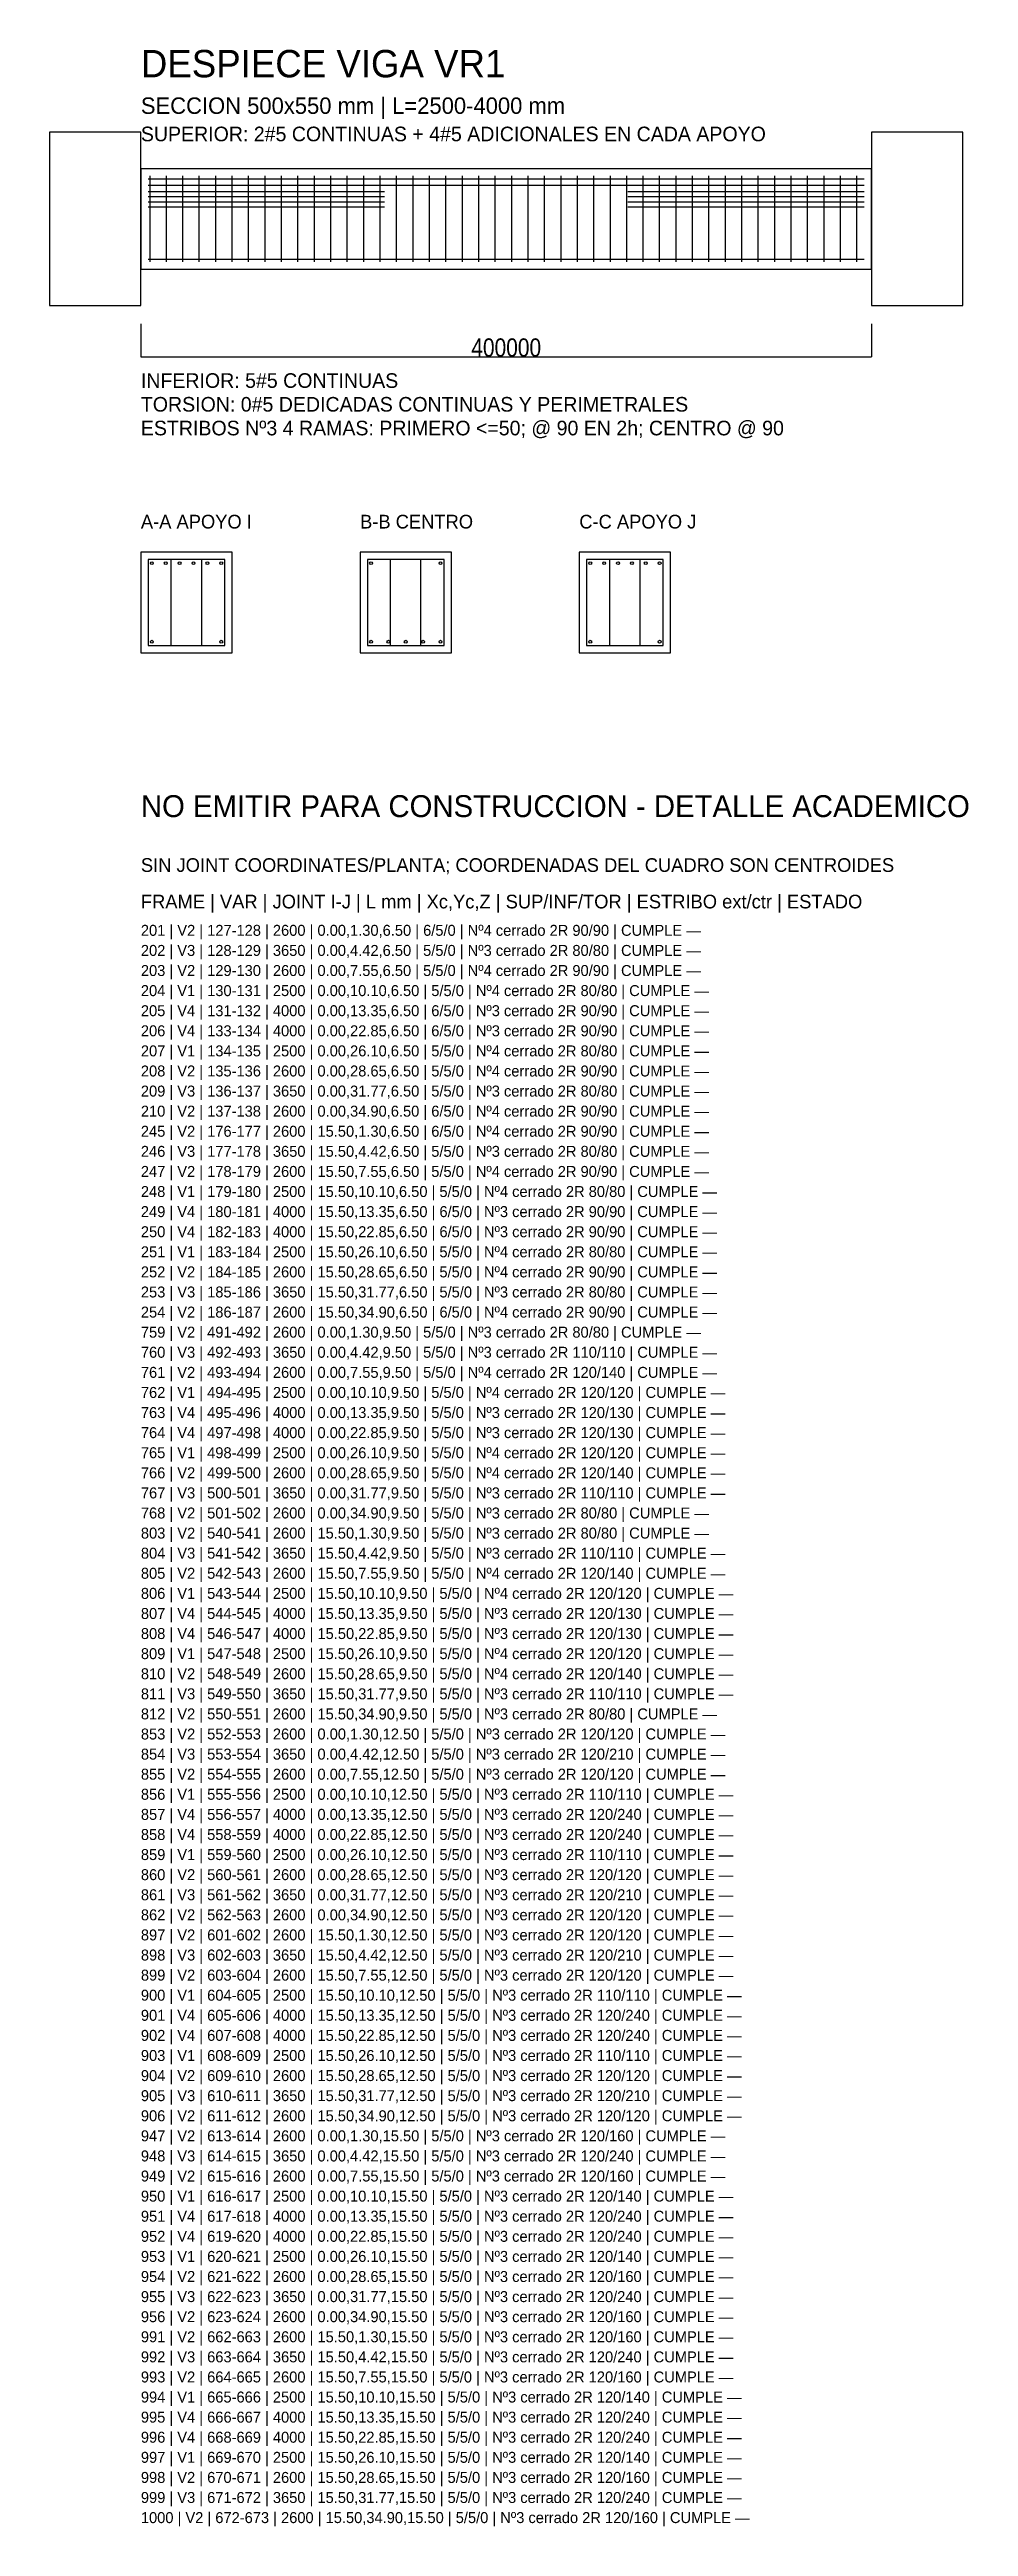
# Model space of a CAD drawing. Header units: metres. Extents: x -500 to 4530, y -12358 to 1202.
import ezdxf

# ---------------------------------------------------------------- set-up
doc = ezdxf.new("R2010")
doc.units = ezdxf.units.M
for name, color, linetype in [('ACERO_INF', 1, 'Continuous'), ('ACERO_SUP', 5, 'Continuous'), ('ACERO_TOR', 30, 'Continuous'), ('ALERTA', 1, 'Continuous'), ('CONTORNO', 7, 'Continuous'), ('COTAS', 3, 'Continuous'), ('ESTRIBOS', 8, 'Continuous'), ('TEXTO', 7, 'Continuous')]:
    doc.layers.add(name, color=color, linetype=linetype)
doc.styles.add('OpenSansCondensed-Light', font='OpenSansCondensed-Light.ttf')
doc.dimstyles.new('EZDXF', dxfattribs={"dimtxt": 0.25, "dimasz": 0.175, "dimexe": 0.375, "dimexo": 0.125, "dimgap": 0.1, "dimtad": 1, "dimlfac": 100, "dimzin": 12, "dimdsep": 46, "dimtxsty": 'OpenSansCondensed-Light', "dimblk": 'ARCHTICK', "dimcen": 2.5, "dimazin": 3, "dimtfac": 0.5, "dimtmove": 2, "dimatfit": 3})

# ---------------------------------------------------------------- blocks, each defined once
blk = doc.blocks.new('_ARCHTICK')
at = {"color": 0, "linetype": 'BYBLOCK', "const_width": 0.15}
blk.add_lwpolyline([(-0.5, -0.5), (0.5, 0.5)], dxfattribs=at)

msp = doc.modelspace()

# ---------------------------------------------------------------- linework, layer by layer
at = {"layer": 'ACERO_INF'}
msp.add_line((40, 55), (3960, 55), dxfattribs=at)
msp.add_line((40, 55), (3960, 55), dxfattribs=at)
msp.add_line((40, 55), (3960, 55), dxfattribs=at)
msp.add_line((40, 55), (3960, 55), dxfattribs=at)
msp.add_line((40, 55), (3960, 55), dxfattribs=at)
for centre in [(60, -2040), (440, -2040), (1260, -2040), (1355, -2040), (1450, -2040), (1545, -2040), (1640, -2040), (2460, -2040), (2840, -2040)]:
    msp.add_circle(centre, 7.95, dxfattribs=at)
at = {"layer": 'ACERO_SUP'}
for p, q in [((40, 495), (3960, 495)), ((40, 460), (3960, 460)), ((40, 425), (1333.33333, 425)), ((2666.66667, 425), (3960, 425)), ((40, 397), (1333.33333, 397)), ((40, 369), (1333.33333, 369)), ((40, 341), (1333.33333, 341)), ((2666.66667, 397), (3960, 397)), ((2666.66667, 369), (3960, 369)), ((2666.66667, 341), (3960, 341))]:
    msp.add_line(p, q, dxfattribs=at)
for centre in [(60, -1610), (136, -1610), (212, -1610), (288, -1610), (364, -1610), (440, -1610), (1260, -1610), (1640, -1610), (2460, -1610), (2536, -1610), (2612, -1610), (2688, -1610), (2764, -1610), (2840, -1610)]:
    msp.add_circle(centre, 7.95, dxfattribs=at)
at = {"layer": 'CONTORNO'}
for points in [[(-500, -200), (0, -200), (0, 750), (-500, 750)], [(4000, -200), (4500, -200), (4500, 750), (4000, 750)], [(0, 0), (4000, 0), (4000, 550), (0, 550)], [(0, -2100), (500, -2100), (500, -1550), (0, -1550)], [(1200, -2100), (1700, -2100), (1700, -1550), (1200, -1550)], [(2400, -2100), (2900, -2100), (2900, -1550), (2400, -1550)]]:
    msp.add_lwpolyline(points, close=True, dxfattribs=at)
at = {"layer": 'ESTRIBOS'}
for p, q in [((50, 40), (50, 510)), ((140, 40), (140, 510)), ((230, 40), (230, 510)), ((320, 40), (320, 510)), ((410, 40), (410, 510)), ((500, 40), (500, 510)), ((590, 40), (590, 510)), ((680, 40), (680, 510)), ((770, 40), (770, 510)), ((860, 40), (860, 510)), ((950, 40), (950, 510)), ((1040, 40), (1040, 510)), ((1130, 40), (1130, 510)), ((1220, 40), (1220, 510)), ((1310, 40), (1310, 510)), ((1400, 40), (1400, 510)), ((1490, 40), (1490, 510)), ((1580, 40), (1580, 510)), ((1670, 40), (1670, 510)), ((1760, 40), (1760, 510)), ((1850, 40), (1850, 510)), ((1940, 40), (1940, 510)), ((2030, 40), (2030, 510)), ((2120, 40), (2120, 510)), ((2210, 40), (2210, 510)), ((2300, 40), (2300, 510)), ((2390, 40), (2390, 510)), ((2480, 40), (2480, 510)), ((2570, 40), (2570, 510)), ((2660, 40), (2660, 510)), ((2750, 40), (2750, 510)), ((2840, 40), (2840, 510)), ((2930, 40), (2930, 510)), ((3020, 40), (3020, 510)), ((3110, 40), (3110, 510)), ((3200, 40), (3200, 510)), ((3290, 40), (3290, 510)), ((3380, 40), (3380, 510)), ((3470, 40), (3470, 510)), ((3560, 40), (3560, 510)), ((3650, 40), (3650, 510)), ((3740, 40), (3740, 510)), ((3830, 40), (3830, 510)), ((3920, 40), (3920, 510)), ((166.66667, -2060), (166.66667, -1590)), ((333.33333, -2060), (333.33333, -1590)), ((1366.66667, -2060), (1366.66667, -1590)), ((1533.33333, -2060), (1533.33333, -1590)), ((2566.66667, -2060), (2566.66667, -1590)), ((2733.33333, -2060), (2733.33333, -1590))]:
    msp.add_line(p, q, dxfattribs=at)
for points in [[(40, -2060), (460, -2060), (460, -1590), (40, -1590)], [(1240, -2060), (1660, -2060), (1660, -1590), (1240, -1590)], [(2440, -2060), (2860, -2060), (2860, -1590), (2440, -1590)]]:
    msp.add_lwpolyline(points, close=True, dxfattribs=at)

# ---------------------------------------------------------------- texts
at = {"layer": 'ACERO_INF'}
msp.add_text('INFERIOR: 5#5 CONTINUAS', height=80, dxfattribs=at).set_placement((0, -650))
at = {"layer": 'ACERO_SUP'}
msp.add_text('SUPERIOR: 2#5 CONTINUAS + 4#5 ADICIONALES EN CADA APOYO', height=80, dxfattribs=at).set_placement((0, 700))
at = {"layer": 'ACERO_TOR'}
msp.add_text('TORSION: 0#5 DEDICADAS CONTINUAS Y PERIMETRALES', height=80, dxfattribs=at).set_placement((0, -780))
at = {"layer": 'ALERTA'}
for s, height, p in [('NO EMITIR PARA CONSTRUCCION - DETALLE ACADEMICO', 120, (0, -3000)), ('SIN JOINT COORDINATES/PLANTA; COORDENADAS DEL CUADRO SON CENTROIDES', 75, (0, -3300))]:
    msp.add_text(s, height=height, dxfattribs=at).set_placement(p)
at = {"layer": 'TEXTO'}
for s, height, p in [('DESPIECE VIGA VR1', 150, (0, 1050)), ('SECCION 500x550 mm | L=2500-4000 mm', 90, (0, 850)), ('ESTRIBOS Nº3 4 RAMAS: PRIMERO <=50; @ 90 EN 2h; CENTRO @ 90', 80, (0, -910)), ('A-A APOYO I', 75, (0, -1420)), ('B-B CENTRO', 75, (1200, -1420)), ('C-C APOYO J', 75, (2400, -1420)), ('FRAME | VAR | JOINT I-J | L mm | Xc,Yc,Z | SUP/INF/TOR | ESTRIBO ext/ctr | ESTADO', 75, (0, -3500)), ('201 | V2 | 127-128 | 2600 | 0.00,1.30,6.50 | 6/5/0 | Nº4 cerrado 2R 90/90 | CUMPLE —', 60, (0, -3650)), ('202 | V3 | 128-129 | 3650 | 0.00,4.42,6.50 | 5/5/0 | Nº3 cerrado 2R 80/80 | CUMPLE —', 60, (0, -3760)), ('203 | V2 | 129-130 | 2600 | 0.00,7.55,6.50 | 5/5/0 | Nº4 cerrado 2R 90/90 | CUMPLE —', 60, (0, -3870)), ('204 | V1 | 130-131 | 2500 | 0.00,10.10,6.50 | 5/5/0 | Nº4 cerrado 2R 80/80 | CUMPLE —', 60, (0, -3980)), ('205 | V4 | 131-132 | 4000 | 0.00,13.35,6.50 | 6/5/0 | Nº3 cerrado 2R 90/90 | CUMPLE —', 60, (0, -4090)), ('206 | V4 | 133-134 | 4000 | 0.00,22.85,6.50 | 6/5/0 | Nº3 cerrado 2R 90/90 | CUMPLE —', 60, (0, -4200)), ('207 | V1 | 134-135 | 2500 | 0.00,26.10,6.50 | 5/5/0 | Nº4 cerrado 2R 80/80 | CUMPLE —', 60, (0, -4310)), ('208 | V2 | 135-136 | 2600 | 0.00,28.65,6.50 | 5/5/0 | Nº4 cerrado 2R 90/90 | CUMPLE —', 60, (0, -4420)), ('209 | V3 | 136-137 | 3650 | 0.00,31.77,6.50 | 5/5/0 | Nº3 cerrado 2R 80/80 | CUMPLE —', 60, (0, -4530)), ('210 | V2 | 137-138 | 2600 | 0.00,34.90,6.50 | 6/5/0 | Nº4 cerrado 2R 90/90 | CUMPLE —', 60, (0, -4640)), ('245 | V2 | 176-177 | 2600 | 15.50,1.30,6.50 | 6/5/0 | Nº4 cerrado 2R 90/90 | CUMPLE —', 60, (0, -4750)), ('246 | V3 | 177-178 | 3650 | 15.50,4.42,6.50 | 5/5/0 | Nº3 cerrado 2R 80/80 | CUMPLE —', 60, (0, -4860)), ('247 | V2 | 178-179 | 2600 | 15.50,7.55,6.50 | 5/5/0 | Nº4 cerrado 2R 90/90 | CUMPLE —', 60, (0, -4970)), ('248 | V1 | 179-180 | 2500 | 15.50,10.10,6.50 | 5/5/0 | Nº4 cerrado 2R 80/80 | CUMPLE —', 60, (0, -5080)), ('249 | V4 | 180-181 | 4000 | 15.50,13.35,6.50 | 6/5/0 | Nº3 cerrado 2R 90/90 | CUMPLE —', 60, (0, -5190)), ('250 | V4 | 182-183 | 4000 | 15.50,22.85,6.50 | 6/5/0 | Nº3 cerrado 2R 90/90 | CUMPLE —', 60, (0, -5300)), ('251 | V1 | 183-184 | 2500 | 15.50,26.10,6.50 | 5/5/0 | Nº4 cerrado 2R 80/80 | CUMPLE —', 60, (0, -5410)), ('252 | V2 | 184-185 | 2600 | 15.50,28.65,6.50 | 5/5/0 | Nº4 cerrado 2R 90/90 | CUMPLE —', 60, (0, -5520)), ('253 | V3 | 185-186 | 3650 | 15.50,31.77,6.50 | 5/5/0 | Nº3 cerrado 2R 80/80 | CUMPLE —', 60, (0, -5630)), ('254 | V2 | 186-187 | 2600 | 15.50,34.90,6.50 | 6/5/0 | Nº4 cerrado 2R 90/90 | CUMPLE —', 60, (0, -5740)), ('759 | V2 | 491-492 | 2600 | 0.00,1.30,9.50 | 5/5/0 | Nº3 cerrado 2R 80/80 | CUMPLE —', 60, (0, -5850)), ('760 | V3 | 492-493 | 3650 | 0.00,4.42,9.50 | 5/5/0 | Nº3 cerrado 2R 110/110 | CUMPLE —', 60, (0, -5960)), ('761 | V2 | 493-494 | 2600 | 0.00,7.55,9.50 | 5/5/0 | Nº4 cerrado 2R 120/140 | CUMPLE —', 60, (0, -6070)), ('762 | V1 | 494-495 | 2500 | 0.00,10.10,9.50 | 5/5/0 | Nº4 cerrado 2R 120/120 | CUMPLE —', 60, (0, -6180)), ('763 | V4 | 495-496 | 4000 | 0.00,13.35,9.50 | 5/5/0 | Nº3 cerrado 2R 120/130 | CUMPLE —', 60, (0, -6290)), ('764 | V4 | 497-498 | 4000 | 0.00,22.85,9.50 | 5/5/0 | Nº3 cerrado 2R 120/130 | CUMPLE —', 60, (0, -6400)), ('765 | V1 | 498-499 | 2500 | 0.00,26.10,9.50 | 5/5/0 | Nº4 cerrado 2R 120/120 | CUMPLE —', 60, (0, -6510)), ('766 | V2 | 499-500 | 2600 | 0.00,28.65,9.50 | 5/5/0 | Nº4 cerrado 2R 120/140 | CUMPLE —', 60, (0, -6620)), ('767 | V3 | 500-501 | 3650 | 0.00,31.77,9.50 | 5/5/0 | Nº3 cerrado 2R 110/110 | CUMPLE —', 60, (0, -6730)), ('768 | V2 | 501-502 | 2600 | 0.00,34.90,9.50 | 5/5/0 | Nº3 cerrado 2R 80/80 | CUMPLE —', 60, (0, -6840)), ('803 | V2 | 540-541 | 2600 | 15.50,1.30,9.50 | 5/5/0 | Nº3 cerrado 2R 80/80 | CUMPLE —', 60, (0, -6950)), ('804 | V3 | 541-542 | 3650 | 15.50,4.42,9.50 | 5/5/0 | Nº3 cerrado 2R 110/110 | CUMPLE —', 60, (0, -7060)), ('805 | V2 | 542-543 | 2600 | 15.50,7.55,9.50 | 5/5/0 | Nº4 cerrado 2R 120/140 | CUMPLE —', 60, (0, -7170)), ('806 | V1 | 543-544 | 2500 | 15.50,10.10,9.50 | 5/5/0 | Nº4 cerrado 2R 120/120 | CUMPLE —', 60, (0, -7280)), ('807 | V4 | 544-545 | 4000 | 15.50,13.35,9.50 | 5/5/0 | Nº3 cerrado 2R 120/130 | CUMPLE —', 60, (0, -7390)), ('808 | V4 | 546-547 | 4000 | 15.50,22.85,9.50 | 5/5/0 | Nº3 cerrado 2R 120/130 | CUMPLE —', 60, (0, -7500)), ('809 | V1 | 547-548 | 2500 | 15.50,26.10,9.50 | 5/5/0 | Nº4 cerrado 2R 120/120 | CUMPLE —', 60, (0, -7610)), ('810 | V2 | 548-549 | 2600 | 15.50,28.65,9.50 | 5/5/0 | Nº4 cerrado 2R 120/140 | CUMPLE —', 60, (0, -7720)), ('811 | V3 | 549-550 | 3650 | 15.50,31.77,9.50 | 5/5/0 | Nº3 cerrado 2R 110/110 | CUMPLE —', 60, (0, -7830)), ('812 | V2 | 550-551 | 2600 | 15.50,34.90,9.50 | 5/5/0 | Nº3 cerrado 2R 80/80 | CUMPLE —', 60, (0, -7940)), ('853 | V2 | 552-553 | 2600 | 0.00,1.30,12.50 | 5/5/0 | Nº3 cerrado 2R 120/120 | CUMPLE —', 60, (0, -8050)), ('854 | V3 | 553-554 | 3650 | 0.00,4.42,12.50 | 5/5/0 | Nº3 cerrado 2R 120/210 | CUMPLE —', 60, (0, -8160)), ('855 | V2 | 554-555 | 2600 | 0.00,7.55,12.50 | 5/5/0 | Nº3 cerrado 2R 120/120 | CUMPLE —', 60, (0, -8270)), ('856 | V1 | 555-556 | 2500 | 0.00,10.10,12.50 | 5/5/0 | Nº3 cerrado 2R 110/110 | CUMPLE —', 60, (0, -8380)), ('857 | V4 | 556-557 | 4000 | 0.00,13.35,12.50 | 5/5/0 | Nº3 cerrado 2R 120/240 | CUMPLE —', 60, (0, -8490)), ('858 | V4 | 558-559 | 4000 | 0.00,22.85,12.50 | 5/5/0 | Nº3 cerrado 2R 120/240 | CUMPLE —', 60, (0, -8600)), ('859 | V1 | 559-560 | 2500 | 0.00,26.10,12.50 | 5/5/0 | Nº3 cerrado 2R 110/110 | CUMPLE —', 60, (0, -8710)), ('860 | V2 | 560-561 | 2600 | 0.00,28.65,12.50 | 5/5/0 | Nº3 cerrado 2R 120/120 | CUMPLE —', 60, (0, -8820)), ('861 | V3 | 561-562 | 3650 | 0.00,31.77,12.50 | 5/5/0 | Nº3 cerrado 2R 120/210 | CUMPLE —', 60, (0, -8930)), ('862 | V2 | 562-563 | 2600 | 0.00,34.90,12.50 | 5/5/0 | Nº3 cerrado 2R 120/120 | CUMPLE —', 60, (0, -9040)), ('897 | V2 | 601-602 | 2600 | 15.50,1.30,12.50 | 5/5/0 | Nº3 cerrado 2R 120/120 | CUMPLE —', 60, (0, -9150)), ('898 | V3 | 602-603 | 3650 | 15.50,4.42,12.50 | 5/5/0 | Nº3 cerrado 2R 120/210 | CUMPLE —', 60, (0, -9260)), ('899 | V2 | 603-604 | 2600 | 15.50,7.55,12.50 | 5/5/0 | Nº3 cerrado 2R 120/120 | CUMPLE —', 60, (0, -9370)), ('900 | V1 | 604-605 | 2500 | 15.50,10.10,12.50 | 5/5/0 | Nº3 cerrado 2R 110/110 | CUMPLE —', 60, (0, -9480)), ('901 | V4 | 605-606 | 4000 | 15.50,13.35,12.50 | 5/5/0 | Nº3 cerrado 2R 120/240 | CUMPLE —', 60, (0, -9590)), ('902 | V4 | 607-608 | 4000 | 15.50,22.85,12.50 | 5/5/0 | Nº3 cerrado 2R 120/240 | CUMPLE —', 60, (0, -9700)), ('903 | V1 | 608-609 | 2500 | 15.50,26.10,12.50 | 5/5/0 | Nº3 cerrado 2R 110/110 | CUMPLE —', 60, (0, -9810)), ('904 | V2 | 609-610 | 2600 | 15.50,28.65,12.50 | 5/5/0 | Nº3 cerrado 2R 120/120 | CUMPLE —', 60, (0, -9920)), ('905 | V3 | 610-611 | 3650 | 15.50,31.77,12.50 | 5/5/0 | Nº3 cerrado 2R 120/210 | CUMPLE —', 60, (0, -10030)), ('906 | V2 | 611-612 | 2600 | 15.50,34.90,12.50 | 5/5/0 | Nº3 cerrado 2R 120/120 | CUMPLE —', 60, (0, -10140)), ('947 | V2 | 613-614 | 2600 | 0.00,1.30,15.50 | 5/5/0 | Nº3 cerrado 2R 120/160 | CUMPLE —', 60, (0, -10250)), ('948 | V3 | 614-615 | 3650 | 0.00,4.42,15.50 | 5/5/0 | Nº3 cerrado 2R 120/240 | CUMPLE —', 60, (0, -10360)), ('949 | V2 | 615-616 | 2600 | 0.00,7.55,15.50 | 5/5/0 | Nº3 cerrado 2R 120/160 | CUMPLE —', 60, (0, -10470)), ('950 | V1 | 616-617 | 2500 | 0.00,10.10,15.50 | 5/5/0 | Nº3 cerrado 2R 120/140 | CUMPLE —', 60, (0, -10580)), ('951 | V4 | 617-618 | 4000 | 0.00,13.35,15.50 | 5/5/0 | Nº3 cerrado 2R 120/240 | CUMPLE —', 60, (0, -10690)), ('952 | V4 | 619-620 | 4000 | 0.00,22.85,15.50 | 5/5/0 | Nº3 cerrado 2R 120/240 | CUMPLE —', 60, (0, -10800)), ('953 | V1 | 620-621 | 2500 | 0.00,26.10,15.50 | 5/5/0 | Nº3 cerrado 2R 120/140 | CUMPLE —', 60, (0, -10910)), ('954 | V2 | 621-622 | 2600 | 0.00,28.65,15.50 | 5/5/0 | Nº3 cerrado 2R 120/160 | CUMPLE —', 60, (0, -11020)), ('955 | V3 | 622-623 | 3650 | 0.00,31.77,15.50 | 5/5/0 | Nº3 cerrado 2R 120/240 | CUMPLE —', 60, (0, -11130)), ('956 | V2 | 623-624 | 2600 | 0.00,34.90,15.50 | 5/5/0 | Nº3 cerrado 2R 120/160 | CUMPLE —', 60, (0, -11240)), ('991 | V2 | 662-663 | 2600 | 15.50,1.30,15.50 | 5/5/0 | Nº3 cerrado 2R 120/160 | CUMPLE —', 60, (0, -11350)), ('992 | V3 | 663-664 | 3650 | 15.50,4.42,15.50 | 5/5/0 | Nº3 cerrado 2R 120/240 | CUMPLE —', 60, (0, -11460)), ('993 | V2 | 664-665 | 2600 | 15.50,7.55,15.50 | 5/5/0 | Nº3 cerrado 2R 120/160 | CUMPLE —', 60, (0, -11570)), ('994 | V1 | 665-666 | 2500 | 15.50,10.10,15.50 | 5/5/0 | Nº3 cerrado 2R 120/140 | CUMPLE —', 60, (0, -11680)), ('995 | V4 | 666-667 | 4000 | 15.50,13.35,15.50 | 5/5/0 | Nº3 cerrado 2R 120/240 | CUMPLE —', 60, (0, -11790)), ('996 | V4 | 668-669 | 4000 | 15.50,22.85,15.50 | 5/5/0 | Nº3 cerrado 2R 120/240 | CUMPLE —', 60, (0, -11900)), ('997 | V1 | 669-670 | 2500 | 15.50,26.10,15.50 | 5/5/0 | Nº3 cerrado 2R 120/140 | CUMPLE —', 60, (0, -12010)), ('998 | V2 | 670-671 | 2600 | 15.50,28.65,15.50 | 5/5/0 | Nº3 cerrado 2R 120/160 | CUMPLE —', 60, (0, -12120)), ('999 | V3 | 671-672 | 3650 | 15.50,31.77,15.50 | 5/5/0 | Nº3 cerrado 2R 120/240 | CUMPLE —', 60, (0, -12230)), ('1000 | V2 | 672-673 | 2600 | 15.50,34.90,15.50 | 5/5/0 | Nº3 cerrado 2R 120/160 | CUMPLE —', 60, (0, -12340))]:
    msp.add_text(s, height=height, dxfattribs=at).set_placement(p)

# ---------------------------------------------------------------- dimensions: what is measured, and where the dimension line sits
at = {"layer": 'COTAS'}
msp.add_linear_dim(base=(0, -480), p1=(0, -300), p2=(4000, -300), dimstyle='EZDXF', override={"dimtxt": 100}, dxfattribs=at).render()

doc.saveas('drawing.dxf')
